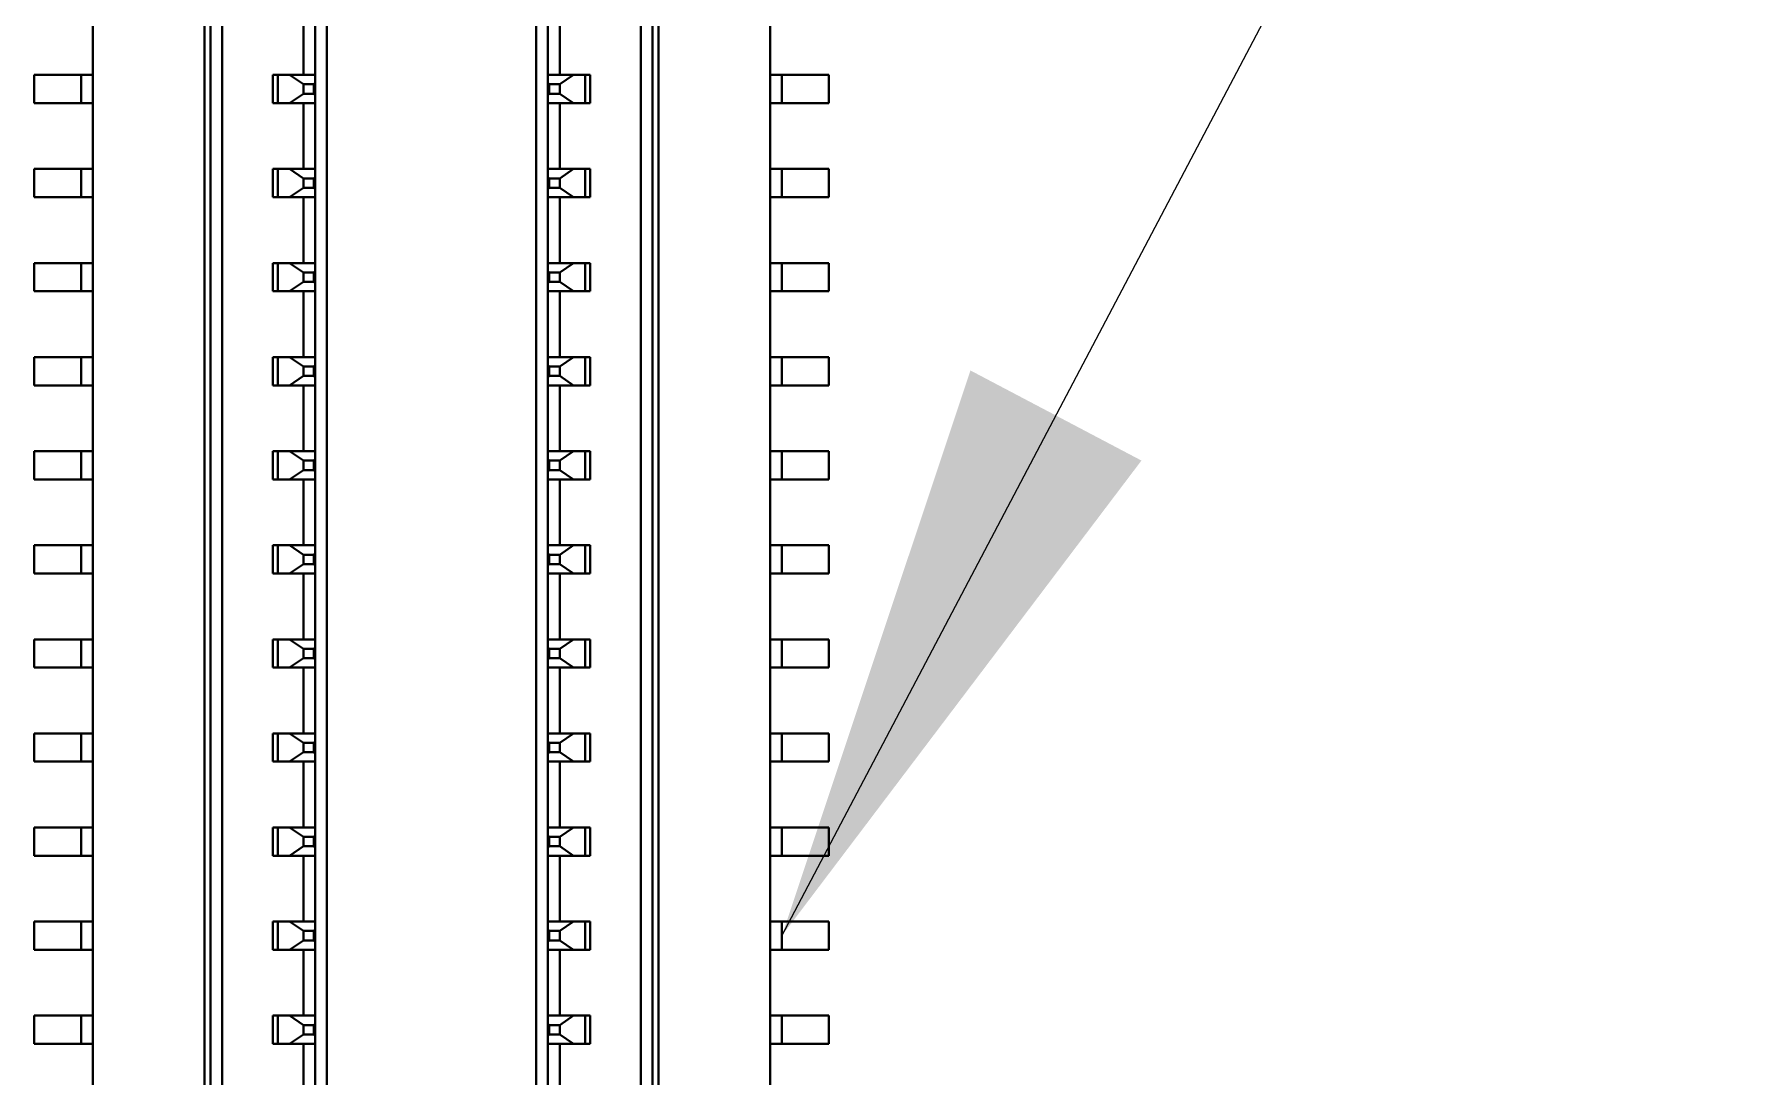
# Model space of a CAD drawing. Header units: millimetres. Extents: x 15 to 205, y 5 to 292.
# Drawn here: x 115.67 to 122.94, y 234.57 to 239.01 of the extents above; entities that cross this region are included whole.
import ezdxf

# ---------------------------------------------------------------- set-up
doc = ezdxf.new("R2010")
doc.units = ezdxf.units.MM
doc.layers.add('Annotations', color=7, linetype='Continuous')
doc.layers.add('Geometries', color=7, linetype='Continuous')
doc.dimstyles.new('ISO-25', dxfattribs={"dimtxt": 2.5, "dimasz": 2.5, "dimexe": 1.25, "dimexo": 0.625, "dimtad": 1, "dimtxsty": 'Standard', "dimcen": 2.5, "dimadec": 0, "dimazin": 0, "dimtfac": 1, "dimtmove": 0, "dimatfit": 3, "dimfxl": 1, "dimarcsym": 0})

msp = doc.modelspace()

# ---------------------------------------------------------------- linework, layer by layer
at = {"layer": 'Geometries', "linetype": 'Continuous', "lineweight": 40}
for p, q in [((116.4693, 245.7223), (116.4693, 224.2223)), ((118.2493, 224.2223), (118.2493, 245.7223)), ((116.3943, 245.3723), (116.3943, 224.5723)), ((116.4193, 245.3723), (116.4193, 224.5723)), ((118.2993, 245.3723), (118.2993, 224.5723)), ((118.3243, 224.5723), (118.3243, 245.3723)), ((116.9143, 225.0323), (116.9143, 244.9123)), ((117.8043, 244.9123), (117.8043, 225.0323)), ((115.9193, 239.1123), (115.9193, 238.8323)), ((116.8143, 238.8323), (116.8143, 239.1123)), ((116.8643, 239.1123), (116.8643, 238.8323)), ((117.8543, 238.8323), (117.8543, 239.1123)), ((117.9043, 239.1123), (117.9043, 238.8323)), ((118.7993, 239.1123), (118.7993, 238.8323)), ((115.8693, 238.8323), (115.6693, 238.8323)), ((115.6693, 238.7123), (115.6693, 238.8323)), ((115.8693, 238.8323), (115.9193, 238.8323)), ((115.8693, 238.8323), (115.8693, 238.7123)), ((115.9193, 238.8323), (115.9193, 238.7123)), ((116.6843, 238.8323), (116.706, 238.8323)), ((116.6843, 238.8323), (116.6843, 238.7123)), ((116.706, 238.8323), (116.7556, 238.8323)), ((116.706, 238.7123), (116.706, 238.8323)), ((116.7556, 238.8323), (116.8143, 238.7923)), ((116.7556, 238.8323), (116.8143, 238.8323)), ((116.8143, 238.8323), (116.8643, 238.8323)), ((116.8143, 238.7523), (116.8143, 238.7923)), ((116.8143, 238.7923), (116.8593, 238.7923)), ((116.8593, 238.7923), (116.8643, 238.7982)), ((116.8593, 238.7523), (116.8593, 238.7923)), ((116.8643, 238.8323), (116.8643, 238.7982)), ((116.8643, 238.7982), (116.8643, 238.7463)), ((117.9043, 238.8323), (117.8543, 238.8323)), ((117.8543, 238.7982), (117.8543, 238.8323)), ((117.8593, 238.7923), (117.8543, 238.7982)), ((117.8543, 238.7463), (117.8543, 238.7982)), ((117.9043, 238.7923), (117.8593, 238.7923)), ((117.8593, 238.7523), (117.8593, 238.7923)), ((117.9631, 238.8323), (117.9043, 238.7923)), ((117.9631, 238.8323), (117.9043, 238.8323)), ((117.9043, 238.7523), (117.9043, 238.7923)), ((117.9631, 238.8323), (118.0127, 238.8323)), ((118.0127, 238.8323), (118.0126, 238.7123)), ((118.0127, 238.8323), (118.0343, 238.8323)), ((118.0343, 238.7123), (118.0343, 238.8323)), ((118.7993, 238.8323), (118.7993, 238.7123)), ((118.7993, 238.8323), (118.8493, 238.8323)), ((118.8493, 238.8323), (119.0493, 238.8323)), ((118.8493, 238.7123), (118.8493, 238.8323)), ((119.0493, 238.7123), (119.0493, 238.8323)), ((115.8693, 238.7123), (115.6693, 238.7123)), ((115.9193, 238.7123), (115.8693, 238.7123)), ((115.9193, 238.7123), (115.9193, 238.4323)), ((116.706, 238.7123), (116.6843, 238.7123)), ((116.7556, 238.7123), (116.706, 238.7123)), ((116.7556, 238.7123), (116.8143, 238.7523)), ((116.8143, 238.7123), (116.7556, 238.7123)), ((116.8143, 238.7523), (116.8593, 238.7523)), ((116.8143, 238.4323), (116.8143, 238.7123)), ((116.8643, 238.7123), (116.8143, 238.7123)), ((116.8593, 238.7523), (116.8643, 238.7463)), ((116.8643, 238.7463), (116.8643, 238.7123)), ((116.8643, 238.7123), (116.8643, 238.4323)), ((117.8593, 238.7523), (117.8543, 238.7463)), ((117.8543, 238.7123), (117.8543, 238.7463)), ((117.8543, 238.7123), (117.9043, 238.7123)), ((117.8543, 238.4323), (117.8543, 238.7123)), ((117.9043, 238.7523), (117.8593, 238.7523)), ((117.9631, 238.7123), (117.9043, 238.7523)), ((117.9043, 238.7123), (117.9631, 238.7123)), ((117.9043, 238.7123), (117.9043, 238.4323)), ((118.0126, 238.7123), (117.9631, 238.7123)), ((118.0343, 238.7123), (118.0126, 238.7123)), ((118.8493, 238.7123), (118.7993, 238.7123)), ((118.7993, 238.7123), (118.7993, 238.4323)), ((118.8493, 238.7123), (119.0493, 238.7123)), ((115.8693, 238.4323), (115.6693, 238.4323)), ((115.6693, 238.3123), (115.6693, 238.4323)), ((115.8693, 238.4323), (115.9193, 238.4323)), ((115.8693, 238.4323), (115.8693, 238.3123)), ((115.9193, 238.4323), (115.9193, 238.3123)), ((116.6843, 238.4323), (116.6843, 238.3123)), ((116.6843, 238.4323), (116.7061, 238.4323)), ((116.706, 238.3123), (116.7061, 238.4323)), ((116.7061, 238.4323), (116.7556, 238.4323)), ((116.7556, 238.4323), (116.8143, 238.3923)), ((116.7556, 238.4323), (116.8143, 238.4323)), ((116.8143, 238.4323), (116.8643, 238.4323)), ((116.8643, 238.4323), (116.8643, 238.3982)), ((117.9043, 238.4323), (117.8543, 238.4323)), ((117.8543, 238.3982), (117.8543, 238.4323)), ((117.9631, 238.4323), (117.9043, 238.4323)), ((117.9631, 238.4323), (117.9043, 238.3923)), ((117.9631, 238.4323), (118.0127, 238.4323)), ((118.0127, 238.4323), (118.0126, 238.3123)), ((118.0127, 238.4323), (118.0343, 238.4323)), ((118.0343, 238.3123), (118.0343, 238.4323)), ((118.7993, 238.4323), (118.8493, 238.4323)), ((118.7993, 238.4323), (118.7993, 238.3123)), ((118.8493, 238.4323), (119.0493, 238.4323)), ((118.8493, 238.3123), (118.8493, 238.4323)), ((119.0493, 238.3123), (119.0493, 238.4323)), ((116.7556, 238.3123), (116.8143, 238.3523)), ((116.8143, 238.3923), (116.8593, 238.3923)), ((116.8143, 238.3523), (116.8143, 238.3923)), ((116.8143, 238.3523), (116.8593, 238.3523)), ((116.8593, 238.3923), (116.8643, 238.3982)), ((116.8593, 238.3523), (116.8593, 238.3923)), ((116.8593, 238.3523), (116.8643, 238.3463)), ((116.8643, 238.3982), (116.8643, 238.3463)), ((116.8643, 238.3463), (116.8643, 238.3123)), ((117.8593, 238.3923), (117.8543, 238.3982)), ((117.8543, 238.3463), (117.8543, 238.3982)), ((117.8593, 238.3523), (117.8543, 238.3463)), ((117.8543, 238.3123), (117.8543, 238.3463)), ((117.9043, 238.3923), (117.8593, 238.3923)), ((117.8593, 238.3523), (117.8593, 238.3923)), ((117.9043, 238.3523), (117.8593, 238.3523)), ((117.9043, 238.3523), (117.9043, 238.3923)), ((117.9631, 238.3123), (117.9043, 238.3523)), ((115.8693, 238.3123), (115.6693, 238.3123)), ((115.9193, 238.3123), (115.8693, 238.3123)), ((115.9193, 238.3123), (115.9193, 238.0323)), ((116.706, 238.3123), (116.6843, 238.3123)), ((116.7556, 238.3123), (116.706, 238.3123)), ((116.8143, 238.3123), (116.7556, 238.3123)), ((116.8143, 238.0323), (116.8143, 238.3123)), ((116.8643, 238.3123), (116.8143, 238.3123)), ((116.8643, 238.3123), (116.8643, 238.0323)), ((117.8543, 238.3123), (117.9043, 238.3123)), ((117.8543, 238.0323), (117.8543, 238.3123)), ((117.9043, 238.3123), (117.9631, 238.3123)), ((117.9043, 238.3123), (117.9043, 238.0323)), ((118.0126, 238.3123), (117.9631, 238.3123)), ((118.0343, 238.3123), (118.0126, 238.3123)), ((118.7993, 238.3123), (118.7993, 238.0323)), ((118.8493, 238.3123), (118.7993, 238.3123)), ((118.8493, 238.3123), (119.0493, 238.3123)), ((115.8693, 238.0323), (115.6693, 238.0323)), ((115.6693, 237.9123), (115.6693, 238.0323)), ((115.8693, 238.0323), (115.9193, 238.0323)), ((115.8693, 238.0323), (115.8693, 237.9123)), ((115.9193, 238.0323), (115.9193, 237.9123)), ((116.6843, 238.0323), (116.706, 238.0323)), ((116.6843, 238.0323), (116.6843, 237.9123)), ((116.706, 237.9123), (116.706, 238.0323)), ((116.706, 238.0323), (116.7556, 238.0323)), ((116.7556, 238.0323), (116.8143, 238.0323)), ((116.7556, 238.0323), (116.8143, 237.9923)), ((116.8143, 238.0323), (116.8643, 238.0323)), ((116.8143, 237.9923), (116.8593, 237.9923)), ((116.8143, 237.9523), (116.8143, 237.9923)), ((116.8593, 237.9923), (116.8643, 237.9982)), ((116.8593, 237.9523), (116.8593, 237.9923)), ((116.8643, 238.0323), (116.8643, 237.9982)), ((116.8643, 237.9982), (116.8643, 237.9463)), ((117.8543, 237.9982), (117.8543, 238.0323)), ((117.9043, 238.0323), (117.8543, 238.0323)), ((117.8593, 237.9923), (117.8543, 237.9982)), ((117.8543, 237.9463), (117.8543, 237.9982)), ((117.9043, 237.9923), (117.8593, 237.9923)), ((117.8593, 237.9523), (117.8593, 237.9923)), ((117.9631, 238.0323), (117.9043, 238.0323)), ((117.9631, 238.0323), (117.9043, 237.9923)), ((117.9043, 237.9523), (117.9043, 237.9923)), ((117.9631, 238.0323), (118.0127, 238.0323)), ((118.0127, 238.0323), (118.0343, 238.0323)), ((118.0127, 238.0323), (118.0127, 237.9123)), ((118.0343, 237.9123), (118.0343, 238.0323)), ((118.7993, 238.0323), (118.8493, 238.0323)), ((118.7993, 238.0323), (118.7993, 237.9123)), ((118.8493, 238.0323), (119.0493, 238.0323)), ((118.8493, 237.9123), (118.8493, 238.0323)), ((119.0493, 237.9123), (119.0493, 238.0323)), ((115.8693, 237.9123), (115.6693, 237.9123)), ((115.9193, 237.9123), (115.8693, 237.9123)), ((115.9193, 237.9123), (115.9193, 237.6323)), ((116.706, 237.9123), (116.6843, 237.9123)), ((116.7556, 237.9123), (116.706, 237.9123)), ((116.7556, 237.9123), (116.8143, 237.9523)), ((116.8143, 237.9123), (116.7556, 237.9123)), ((116.8143, 237.9523), (116.8593, 237.9523)), ((116.8143, 237.6323), (116.8143, 237.9123)), ((116.8643, 237.9123), (116.8143, 237.9123)), ((116.8593, 237.9523), (116.8643, 237.9463)), ((116.8643, 237.9463), (116.8643, 237.9123)), ((116.8643, 237.9123), (116.8643, 237.6323)), ((117.8593, 237.9523), (117.8543, 237.9463)), ((117.8543, 237.9123), (117.8543, 237.9463)), ((117.8543, 237.6323), (117.8543, 237.9123)), ((117.8543, 237.9123), (117.9043, 237.9123)), ((117.9043, 237.9523), (117.8593, 237.9523)), ((117.9631, 237.9123), (117.9043, 237.9523)), ((117.9043, 237.9123), (117.9043, 237.6323)), ((117.9043, 237.9123), (117.9631, 237.9123)), ((118.0127, 237.9123), (117.9631, 237.9123)), ((118.0343, 237.9123), (118.0127, 237.9123)), ((118.8493, 237.9123), (118.7993, 237.9123)), ((118.7993, 237.9123), (118.7993, 237.6323)), ((118.8493, 237.9123), (119.0493, 237.9123)), ((115.8693, 237.6323), (115.6693, 237.6323)), ((115.6693, 237.5123), (115.6693, 237.6323)), ((115.8693, 237.6323), (115.9193, 237.6323)), ((115.8693, 237.6323), (115.8693, 237.5123)), ((115.9193, 237.6323), (115.9193, 237.5123)), ((116.6843, 237.6323), (116.706, 237.6323)), ((116.6843, 237.6323), (116.6843, 237.5123)), ((116.706, 237.5123), (116.706, 237.6323)), ((116.706, 237.6323), (116.7556, 237.6323)), ((116.7556, 237.6323), (116.8143, 237.5923)), ((116.7556, 237.6323), (116.8143, 237.6323)), ((116.8143, 237.6323), (116.8643, 237.6323)), ((116.8643, 237.6323), (116.8643, 237.5982)), ((117.8543, 237.5982), (117.8543, 237.6323)), ((117.9043, 237.6323), (117.8543, 237.6323)), ((117.9631, 237.6323), (117.9043, 237.6323)), ((117.9631, 237.6323), (117.9043, 237.5923)), ((117.9631, 237.6323), (118.0127, 237.6323)), ((118.0127, 237.6323), (118.0343, 237.6323)), ((118.0127, 237.6323), (118.0127, 237.5123)), ((118.0343, 237.5123), (118.0343, 237.6323)), ((118.7993, 237.6323), (118.8493, 237.6323)), ((118.7993, 237.6323), (118.7993, 237.5123)), ((118.8493, 237.6323), (119.0493, 237.6323)), ((118.8493, 237.5123), (118.8493, 237.6323)), ((119.0493, 237.5123), (119.0493, 237.6323)), ((116.7556, 237.5123), (116.8143, 237.5523)), ((116.8143, 237.5523), (116.8143, 237.5923)), ((116.8143, 237.5923), (116.8593, 237.5923)), ((116.8143, 237.5523), (116.8593, 237.5523)), ((116.8593, 237.5923), (116.8643, 237.5982)), ((116.8593, 237.5523), (116.8593, 237.5923)), ((116.8593, 237.5523), (116.8643, 237.5463)), ((116.8643, 237.5982), (116.8643, 237.5463)), ((116.8643, 237.5463), (116.8643, 237.5123)), ((117.8543, 237.5463), (117.8543, 237.5982)), ((117.8593, 237.5923), (117.8543, 237.5982)), ((117.8593, 237.5523), (117.8543, 237.5463)), ((117.8543, 237.5123), (117.8543, 237.5463)), ((117.9043, 237.5923), (117.8593, 237.5923)), ((117.8593, 237.5523), (117.8593, 237.5923)), ((117.9043, 237.5523), (117.8593, 237.5523)), ((117.9043, 237.5523), (117.9043, 237.5923)), ((117.9631, 237.5123), (117.9043, 237.5523)), ((115.8693, 237.5123), (115.6693, 237.5123)), ((115.9193, 237.5123), (115.8693, 237.5123)), ((115.9193, 237.5123), (115.9193, 237.2323)), ((116.706, 237.5123), (116.6843, 237.5123)), ((116.7556, 237.5123), (116.706, 237.5123)), ((116.8143, 237.5123), (116.7556, 237.5123)), ((116.8143, 237.2323), (116.8143, 237.5123)), ((116.8643, 237.5123), (116.8143, 237.5123)), ((116.8643, 237.5123), (116.8643, 237.2323)), ((117.8543, 237.5123), (117.9043, 237.5123)), ((117.8543, 237.2323), (117.8543, 237.5123)), ((117.9043, 237.5123), (117.9631, 237.5123)), ((117.9043, 237.5123), (117.9043, 237.2323)), ((118.0127, 237.5123), (117.9631, 237.5123)), ((118.0343, 237.5123), (118.0127, 237.5123)), ((118.8493, 237.5123), (118.7993, 237.5123)), ((118.7993, 237.5123), (118.7993, 237.2323)), ((118.8493, 237.5123), (119.0493, 237.5123)), ((115.8693, 237.2323), (115.6693, 237.2323)), ((115.6693, 237.1123), (115.6693, 237.2323)), ((115.8693, 237.2323), (115.8693, 237.1123)), ((115.8693, 237.2323), (115.9193, 237.2323)), ((115.9193, 237.2323), (115.9193, 237.1123)), ((116.6843, 237.2323), (116.706, 237.2323)), ((116.6843, 237.2323), (116.6843, 237.1123)), ((116.7061, 237.1123), (116.706, 237.2323)), ((116.706, 237.2323), (116.7556, 237.2323)), ((116.7556, 237.2323), (116.8143, 237.2323)), ((116.7556, 237.2323), (116.8143, 237.1923)), ((116.8143, 237.2323), (116.8643, 237.2323)), ((116.8143, 237.1523), (116.8143, 237.1923)), ((116.8143, 237.1923), (116.8593, 237.1923)), ((116.8593, 237.1923), (116.8643, 237.1982)), ((116.8593, 237.1523), (116.8593, 237.1923)), ((116.8643, 237.2323), (116.8643, 237.1982)), ((116.8643, 237.1982), (116.8643, 237.1463)), ((117.8543, 237.1982), (117.8543, 237.2323)), ((117.9043, 237.2323), (117.8543, 237.2323)), ((117.8593, 237.1923), (117.8543, 237.1982)), ((117.8543, 237.1463), (117.8543, 237.1982)), ((117.8593, 237.1523), (117.8593, 237.1923)), ((117.9043, 237.1923), (117.8593, 237.1923)), ((117.9631, 237.2323), (117.9043, 237.1923)), ((117.9631, 237.2323), (117.9043, 237.2323)), ((117.9043, 237.1523), (117.9043, 237.1923)), ((117.9631, 237.2323), (118.0126, 237.2323)), ((118.0126, 237.2323), (118.0343, 237.2323)), ((118.0126, 237.2323), (118.0127, 237.1123)), ((118.0343, 237.1123), (118.0343, 237.2323)), ((118.7993, 237.2323), (118.8493, 237.2323)), ((118.7993, 237.2323), (118.7993, 237.1123)), ((118.8493, 237.1123), (118.8493, 237.2323)), ((118.8493, 237.2323), (119.0493, 237.2323)), ((119.0493, 237.1123), (119.0493, 237.2323)), ((115.8693, 237.1123), (115.6693, 237.1123)), ((115.9193, 237.1123), (115.8693, 237.1123)), ((115.9193, 237.1123), (115.9193, 236.8323)), ((116.7061, 237.1123), (116.6843, 237.1123)), ((116.7556, 237.1123), (116.7061, 237.1123)), ((116.7556, 237.1123), (116.8143, 237.1523)), ((116.8143, 237.1123), (116.7556, 237.1123)), ((116.8143, 237.1523), (116.8593, 237.1523)), ((116.8143, 236.8323), (116.8143, 237.1123)), ((116.8643, 237.1123), (116.8143, 237.1123)), ((116.8593, 237.1523), (116.8643, 237.1463)), ((116.8643, 237.1463), (116.8643, 237.1123)), ((116.8643, 237.1123), (116.8643, 236.8323)), ((117.8593, 237.1523), (117.8543, 237.1463)), ((117.8543, 237.1123), (117.8543, 237.1463)), ((117.8543, 236.8323), (117.8543, 237.1123)), ((117.8543, 237.1123), (117.9043, 237.1123)), ((117.9043, 237.1523), (117.8593, 237.1523)), ((117.9631, 237.1123), (117.9043, 237.1523)), ((117.9043, 237.1123), (117.9043, 236.8323)), ((117.9043, 237.1123), (117.9631, 237.1123)), ((118.0127, 237.1123), (117.9631, 237.1123)), ((118.0343, 237.1123), (118.0127, 237.1123)), ((118.8493, 237.1123), (118.7993, 237.1123)), ((118.7993, 237.1123), (118.7993, 236.8323)), ((118.8493, 237.1123), (119.0493, 237.1123)), ((115.8693, 236.8323), (115.6693, 236.8323)), ((115.6693, 236.7123), (115.6693, 236.8323)), ((115.8693, 236.8323), (115.8693, 236.7123)), ((115.8693, 236.8323), (115.9193, 236.8323)), ((115.9193, 236.8323), (115.9193, 236.7123)), ((116.6843, 236.8323), (116.706, 236.8323)), ((116.6843, 236.8323), (116.6843, 236.7123)), ((116.706, 236.7123), (116.706, 236.8323)), ((116.706, 236.8323), (116.7556, 236.8323)), ((116.7556, 236.8323), (116.8143, 236.8323)), ((116.7556, 236.8323), (116.8143, 236.7923)), ((116.8143, 236.8323), (116.8643, 236.8323)), ((116.8643, 236.8323), (116.8643, 236.7982)), ((117.9043, 236.8323), (117.8543, 236.8323)), ((117.8543, 236.7982), (117.8543, 236.8323)), ((117.9631, 236.8323), (117.9043, 236.8323)), ((117.9631, 236.8323), (117.9043, 236.7923)), ((117.9631, 236.8323), (118.0127, 236.8323)), ((118.0127, 236.8323), (118.0126, 236.7123)), ((118.0127, 236.8323), (118.0343, 236.8323)), ((118.0343, 236.7123), (118.0343, 236.8323)), ((118.7993, 236.8323), (118.7993, 236.7123)), ((118.7993, 236.8323), (118.8493, 236.8323)), ((118.8493, 236.8323), (119.0493, 236.8323)), ((118.8493, 236.7123), (118.8493, 236.8323)), ((119.0493, 236.7123), (119.0493, 236.8323)), ((116.7556, 236.7123), (116.8143, 236.7523)), ((116.8143, 236.7523), (116.8143, 236.7923)), ((116.8143, 236.7923), (116.8593, 236.7923)), ((116.8143, 236.7523), (116.8593, 236.7523)), ((116.8593, 236.7923), (116.8643, 236.7982)), ((116.8593, 236.7523), (116.8593, 236.7923)), ((116.8593, 236.7523), (116.8643, 236.7463)), ((116.8643, 236.7982), (116.8643, 236.7463)), ((116.8643, 236.7463), (116.8643, 236.7123)), ((117.8593, 236.7923), (117.8543, 236.7982)), ((117.8543, 236.7463), (117.8543, 236.7982)), ((117.8593, 236.7523), (117.8543, 236.7463)), ((117.8543, 236.7123), (117.8543, 236.7463)), ((117.9043, 236.7923), (117.8593, 236.7923)), ((117.8593, 236.7523), (117.8593, 236.7923)), ((117.9043, 236.7523), (117.8593, 236.7523)), ((117.9043, 236.7523), (117.9043, 236.7923)), ((117.9631, 236.7123), (117.9043, 236.7523)), ((115.8693, 236.7123), (115.6693, 236.7123)), ((115.9193, 236.7123), (115.8693, 236.7123)), ((115.9193, 236.7123), (115.9193, 236.4323)), ((116.706, 236.7123), (116.6843, 236.7123)), ((116.7556, 236.7123), (116.706, 236.7123)), ((116.8143, 236.7123), (116.7556, 236.7123)), ((116.8143, 236.4323), (116.8143, 236.7123)), ((116.8643, 236.7123), (116.8143, 236.7123)), ((116.8643, 236.7123), (116.8643, 236.4323)), ((117.8543, 236.7123), (117.9043, 236.7123)), ((117.8543, 236.4323), (117.8543, 236.7123)), ((117.9043, 236.7123), (117.9631, 236.7123)), ((117.9043, 236.7123), (117.9043, 236.4323)), ((118.0126, 236.7123), (117.9631, 236.7123)), ((118.0343, 236.7123), (118.0126, 236.7123)), ((118.8493, 236.7123), (118.7993, 236.7123)), ((118.7993, 236.7123), (118.7993, 236.4323)), ((118.8493, 236.7123), (119.0493, 236.7123)), ((115.8693, 236.4323), (115.6693, 236.4323)), ((115.6693, 236.3123), (115.6693, 236.4323)), ((115.8693, 236.4323), (115.9193, 236.4323)), ((115.8693, 236.4323), (115.8693, 236.3123)), ((115.9193, 236.4323), (115.9193, 236.3123)), ((116.6843, 236.4323), (116.6843, 236.3123)), ((116.6843, 236.4323), (116.706, 236.4323)), ((116.706, 236.4323), (116.7556, 236.4323)), ((116.706, 236.3123), (116.706, 236.4323)), ((116.7556, 236.4323), (116.8143, 236.4323)), ((116.7556, 236.4323), (116.8143, 236.3923)), ((116.8143, 236.4323), (116.8643, 236.4323)), ((116.8143, 236.3523), (116.8143, 236.3923)), ((116.8143, 236.3923), (116.8593, 236.3923)), ((116.8593, 236.3923), (116.8643, 236.3982)), ((116.8593, 236.3523), (116.8593, 236.3923)), ((116.8643, 236.4323), (116.8643, 236.3982)), ((116.8643, 236.3982), (116.8643, 236.3463)), ((117.8543, 236.3982), (117.8543, 236.4323)), ((117.9043, 236.4323), (117.8543, 236.4323)), ((117.8593, 236.3923), (117.8543, 236.3982)), ((117.8543, 236.3463), (117.8543, 236.3982)), ((117.9043, 236.3923), (117.8593, 236.3923)), ((117.8593, 236.3523), (117.8593, 236.3923)), ((117.9631, 236.4323), (117.9043, 236.3923)), ((117.9631, 236.4323), (117.9043, 236.4323)), ((117.9043, 236.3523), (117.9043, 236.3923)), ((117.9631, 236.4323), (118.0127, 236.4323)), ((118.0127, 236.4323), (118.0127, 236.3123)), ((118.0127, 236.4323), (118.0343, 236.4323)), ((118.0343, 236.3123), (118.0343, 236.4323)), ((118.7993, 236.4323), (118.7993, 236.3123)), ((118.7993, 236.4323), (118.8493, 236.4323)), ((118.8493, 236.3123), (118.8493, 236.4323)), ((118.8493, 236.4323), (119.0493, 236.4323)), ((119.0493, 236.3123), (119.0493, 236.4323)), ((115.8693, 236.3123), (115.6693, 236.3123)), ((115.9193, 236.3123), (115.8693, 236.3123)), ((115.9193, 236.3123), (115.9193, 236.0323)), ((116.706, 236.3123), (116.6843, 236.3123)), ((116.7556, 236.3123), (116.706, 236.3123)), ((116.7556, 236.3123), (116.8143, 236.3523)), ((116.8143, 236.3123), (116.7556, 236.3123)), ((116.8143, 236.3523), (116.8593, 236.3523)), ((116.8143, 236.0323), (116.8143, 236.3123)), ((116.8643, 236.3123), (116.8143, 236.3123)), ((116.8593, 236.3523), (116.8643, 236.3463)), ((116.8643, 236.3463), (116.8643, 236.3123)), ((116.8643, 236.3123), (116.8643, 236.0323)), ((117.8593, 236.3523), (117.8543, 236.3463)), ((117.8543, 236.3123), (117.8543, 236.3463)), ((117.8543, 236.3123), (117.9043, 236.3123)), ((117.8543, 236.0323), (117.8543, 236.3123)), ((117.9043, 236.3523), (117.8593, 236.3523)), ((117.9631, 236.3123), (117.9043, 236.3523)), ((117.9043, 236.3123), (117.9631, 236.3123)), ((117.9043, 236.3123), (117.9043, 236.0323)), ((118.0127, 236.3123), (117.9631, 236.3123)), ((118.0343, 236.3123), (118.0127, 236.3123)), ((118.7993, 236.3123), (118.7993, 236.0323)), ((118.8493, 236.3123), (118.7993, 236.3123)), ((118.8493, 236.3123), (119.0493, 236.3123)), ((115.8693, 236.0323), (115.6693, 236.0323)), ((115.6693, 235.9123), (115.6693, 236.0323)), ((115.8693, 236.0323), (115.9193, 236.0323)), ((115.8693, 236.0323), (115.8693, 235.9123)), ((115.9193, 236.0323), (115.9193, 235.9123)), ((116.6843, 236.0323), (116.6843, 235.9123)), ((116.6843, 236.0323), (116.7061, 236.0323)), ((116.706, 235.9123), (116.7061, 236.0323)), ((116.7061, 236.0323), (116.7556, 236.0323)), ((116.7556, 236.0323), (116.8143, 235.9923)), ((116.7556, 236.0323), (116.8143, 236.0323)), ((116.8143, 236.0323), (116.8643, 236.0323)), ((116.8643, 236.0323), (116.8643, 235.9982)), ((117.8543, 235.9982), (117.8543, 236.0323)), ((117.9043, 236.0323), (117.8543, 236.0323)), ((117.9631, 236.0323), (117.9043, 236.0323)), ((117.9631, 236.0323), (117.9043, 235.9923)), ((117.9631, 236.0323), (118.0126, 236.0323)), ((118.0126, 236.0323), (118.0343, 236.0323)), ((118.0126, 236.0323), (118.0127, 235.9123)), ((118.0343, 235.9123), (118.0343, 236.0323)), ((118.7993, 236.0323), (118.7993, 235.9123)), ((118.7993, 236.0323), (118.8493, 236.0323)), ((118.8493, 236.0323), (119.0493, 236.0323)), ((118.8493, 235.9123), (118.8493, 236.0323)), ((119.0493, 235.9123), (119.0493, 236.0323)), ((116.7556, 235.9123), (116.8143, 235.9523)), ((116.8143, 235.9523), (116.8143, 235.9923)), ((116.8143, 235.9923), (116.8593, 235.9923)), ((116.8143, 235.9523), (116.8593, 235.9523)), ((116.8593, 235.9923), (116.8643, 235.9982)), ((116.8593, 235.9523), (116.8593, 235.9923)), ((116.8593, 235.9523), (116.8643, 235.9463)), ((116.8643, 235.9982), (116.8643, 235.9463)), ((116.8643, 235.9463), (116.8643, 235.9123)), ((117.8593, 235.9923), (117.8543, 235.9982)), ((117.8543, 235.9463), (117.8543, 235.9982)), ((117.8593, 235.9523), (117.8543, 235.9463)), ((117.8543, 235.9123), (117.8543, 235.9463)), ((117.8593, 235.9523), (117.8593, 235.9923)), ((117.9043, 235.9923), (117.8593, 235.9923)), ((117.9043, 235.9523), (117.8593, 235.9523)), ((117.9043, 235.9523), (117.9043, 235.9923)), ((117.9631, 235.9123), (117.9043, 235.9523)), ((115.8693, 235.9123), (115.6693, 235.9123)), ((115.9193, 235.9123), (115.8693, 235.9123)), ((115.9193, 235.9123), (115.9193, 235.6323)), ((116.706, 235.9123), (116.6843, 235.9123)), ((116.7556, 235.9123), (116.706, 235.9123)), ((116.8143, 235.9123), (116.7556, 235.9123)), ((116.8143, 235.6323), (116.8143, 235.9123)), ((116.8643, 235.9123), (116.8143, 235.9123)), ((116.8643, 235.9123), (116.8643, 235.6323)), ((117.8543, 235.6323), (117.8543, 235.9123)), ((117.8543, 235.9123), (117.9043, 235.9123)), ((117.9043, 235.9123), (117.9631, 235.9123)), ((117.9043, 235.9123), (117.9043, 235.6323)), ((118.0127, 235.9123), (117.9631, 235.9123)), ((118.0343, 235.9123), (118.0127, 235.9123)), ((118.8493, 235.9123), (118.7993, 235.9123)), ((118.7993, 235.9123), (118.7993, 235.6323)), ((118.8493, 235.9123), (119.0493, 235.9123)), ((115.6693, 235.5123), (115.6693, 235.6323)), ((115.8693, 235.6323), (115.6693, 235.6323)), ((115.8693, 235.6323), (115.8693, 235.5123)), ((115.8693, 235.6323), (115.9193, 235.6323)), ((115.9193, 235.6323), (115.9193, 235.5123)), ((116.6843, 235.6323), (116.706, 235.6323)), ((116.6843, 235.6323), (116.6843, 235.5123)), ((116.706, 235.5123), (116.706, 235.6323)), ((116.706, 235.6323), (116.7556, 235.6323)), ((116.7556, 235.6323), (116.8143, 235.5923)), ((116.7556, 235.6323), (116.8143, 235.6323)), ((116.8143, 235.6323), (116.8643, 235.6323)), ((116.8143, 235.5923), (116.8593, 235.5923)), ((116.8143, 235.5523), (116.8143, 235.5923)), ((116.8593, 235.5923), (116.8643, 235.5982)), ((116.8593, 235.5523), (116.8593, 235.5923)), ((116.8643, 235.6323), (116.8643, 235.5982)), ((116.8643, 235.5982), (116.8643, 235.5463)), ((117.9043, 235.6323), (117.8543, 235.6323)), ((117.8543, 235.5982), (117.8543, 235.6323)), ((117.8593, 235.5923), (117.8543, 235.5982)), ((117.8543, 235.5463), (117.8543, 235.5982)), ((117.9043, 235.5923), (117.8593, 235.5923)), ((117.8593, 235.5523), (117.8593, 235.5923)), ((117.9631, 235.6323), (117.9043, 235.6323)), ((117.9631, 235.6323), (117.9043, 235.5923)), ((117.9043, 235.5523), (117.9043, 235.5923)), ((117.9631, 235.6323), (118.0126, 235.6323)), ((118.0126, 235.6323), (118.0343, 235.6323)), ((118.0126, 235.6323), (118.0127, 235.5123)), ((118.0343, 235.5123), (118.0343, 235.6323)), ((118.7993, 235.6323), (118.8493, 235.6323)), ((118.7993, 235.6323), (118.7993, 235.5123)), ((118.8493, 235.6323), (119.0493, 235.6323)), ((118.8493, 235.5123), (118.8493, 235.6323)), ((119.0493, 235.5123), (119.0493, 235.6323)), ((115.8693, 235.5123), (115.6693, 235.5123)), ((115.9193, 235.5123), (115.8693, 235.5123)), ((115.9193, 235.5123), (115.9193, 235.2323)), ((116.706, 235.5123), (116.6843, 235.5123)), ((116.7556, 235.5123), (116.706, 235.5123)), ((116.7556, 235.5123), (116.8143, 235.5523)), ((116.8143, 235.5123), (116.7556, 235.5123)), ((116.8143, 235.5523), (116.8593, 235.5523)), ((116.8143, 235.2323), (116.8143, 235.5123)), ((116.8643, 235.5123), (116.8143, 235.5123)), ((116.8593, 235.5523), (116.8643, 235.5463)), ((116.8643, 235.5463), (116.8643, 235.5123)), ((116.8643, 235.5123), (116.8643, 235.2323)), ((117.8593, 235.5523), (117.8543, 235.5463)), ((117.8543, 235.5123), (117.8543, 235.5463)), ((117.8543, 235.5123), (117.9043, 235.5123)), ((117.8543, 235.2323), (117.8543, 235.5123)), ((117.9043, 235.5523), (117.8593, 235.5523)), ((117.9631, 235.5123), (117.9043, 235.5523)), ((117.9043, 235.5123), (117.9631, 235.5123)), ((117.9043, 235.5123), (117.9043, 235.2323)), ((118.0127, 235.5123), (117.9631, 235.5123)), ((118.0343, 235.5123), (118.0127, 235.5123)), ((118.8493, 235.5123), (118.7993, 235.5123)), ((118.7993, 235.5123), (118.7993, 235.2323)), ((118.8493, 235.5123), (119.0493, 235.5123)), ((115.6693, 235.1123), (115.6693, 235.2323)), ((115.8693, 235.2323), (115.6693, 235.2323)), ((115.8693, 235.2323), (115.9193, 235.2323)), ((115.8693, 235.2323), (115.8693, 235.1123)), ((115.9193, 235.2323), (115.9193, 235.1123)), ((116.6843, 235.2323), (116.706, 235.2323)), ((116.6843, 235.2323), (116.6843, 235.1123)), ((116.706, 235.1123), (116.706, 235.2323)), ((116.706, 235.2323), (116.7556, 235.2323)), ((116.7556, 235.2323), (116.8143, 235.2323)), ((116.7556, 235.2323), (116.8143, 235.1923)), ((116.8143, 235.2323), (116.8643, 235.2323)), ((116.8643, 235.2323), (116.8643, 235.1982)), ((117.8543, 235.1982), (117.8543, 235.2323)), ((117.9043, 235.2323), (117.8543, 235.2323)), ((117.9631, 235.2323), (117.9043, 235.1923)), ((117.9631, 235.2323), (117.9043, 235.2323)), ((117.9631, 235.2323), (118.0126, 235.2323)), ((118.0126, 235.2323), (118.0127, 235.1123)), ((118.0126, 235.2323), (118.0343, 235.2323)), ((118.0343, 235.1123), (118.0343, 235.2323)), ((118.7993, 235.2323), (118.7993, 235.1123)), ((118.7993, 235.2323), (118.8493, 235.2323)), ((118.8493, 235.2323), (119.0493, 235.2323)), ((118.8493, 235.1123), (118.8493, 235.2323)), ((119.0493, 235.1123), (119.0493, 235.2323)), ((116.7556, 235.1123), (116.8143, 235.1523)), ((116.8143, 235.1523), (116.8143, 235.1923)), ((116.8143, 235.1923), (116.8593, 235.1923)), ((116.8143, 235.1523), (116.8593, 235.1523)), ((116.8593, 235.1923), (116.8643, 235.1982)), ((116.8593, 235.1523), (116.8593, 235.1923)), ((116.8593, 235.1523), (116.8643, 235.1463)), ((116.8643, 235.1982), (116.8643, 235.1463)), ((116.8643, 235.1463), (116.8643, 235.1123)), ((117.8593, 235.1923), (117.8543, 235.1982)), ((117.8543, 235.1463), (117.8543, 235.1982)), ((117.8593, 235.1523), (117.8543, 235.1463)), ((117.8543, 235.1123), (117.8543, 235.1463)), ((117.9043, 235.1923), (117.8593, 235.1923)), ((117.8593, 235.1523), (117.8593, 235.1923)), ((117.9043, 235.1523), (117.8593, 235.1523)), ((117.9043, 235.1523), (117.9043, 235.1923)), ((117.9631, 235.1123), (117.9043, 235.1523)), ((115.8693, 235.1123), (115.6693, 235.1123)), ((115.9193, 235.1123), (115.8693, 235.1123)), ((115.9193, 235.1123), (115.9193, 234.8323)), ((116.706, 235.1123), (116.6843, 235.1123)), ((116.7556, 235.1123), (116.706, 235.1123)), ((116.8143, 235.1123), (116.7556, 235.1123)), ((116.8143, 234.8323), (116.8143, 235.1123)), ((116.8643, 235.1123), (116.8143, 235.1123)), ((116.8643, 235.1123), (116.8643, 234.8323)), ((117.8543, 235.1123), (117.9043, 235.1123)), ((117.8543, 234.8323), (117.8543, 235.1123)), ((117.9043, 235.1123), (117.9631, 235.1123)), ((117.9043, 235.1123), (117.9043, 234.8323)), ((118.0127, 235.1123), (117.9631, 235.1123)), ((118.0343, 235.1123), (118.0127, 235.1123)), ((118.8493, 235.1123), (118.7993, 235.1123)), ((118.7993, 235.1123), (118.7993, 234.8323)), ((118.8493, 235.1123), (119.0493, 235.1123)), ((115.8693, 234.8323), (115.6693, 234.8323)), ((115.6693, 234.7123), (115.6693, 234.8323)), ((115.8693, 234.8323), (115.8693, 234.7123)), ((115.8693, 234.8323), (115.9193, 234.8323)), ((115.9193, 234.8323), (115.9193, 234.7123)), ((116.6843, 234.8323), (116.7061, 234.8323)), ((116.6843, 234.8323), (116.6843, 234.7123)), ((116.706, 234.7123), (116.7061, 234.8323)), ((116.7061, 234.8323), (116.7556, 234.8323)), ((116.7556, 234.8323), (116.8143, 234.7923)), ((116.7556, 234.8323), (116.8143, 234.8323)), ((116.8143, 234.8323), (116.8643, 234.8323)), ((116.8143, 234.7923), (116.8593, 234.7923)), ((116.8143, 234.7523), (116.8143, 234.7923)), ((116.8593, 234.7923), (116.8643, 234.7982)), ((116.8593, 234.7523), (116.8593, 234.7923)), ((116.8643, 234.8323), (116.8643, 234.7982)), ((116.8643, 234.7982), (116.8643, 234.7463)), ((117.9043, 234.8323), (117.8543, 234.8323)), ((117.8543, 234.7982), (117.8543, 234.8323)), ((117.8593, 234.7923), (117.8543, 234.7982)), ((117.8543, 234.7463), (117.8543, 234.7982)), ((117.9043, 234.7923), (117.8593, 234.7923)), ((117.8593, 234.7523), (117.8593, 234.7923)), ((117.9631, 234.8323), (117.9043, 234.7923)), ((117.9631, 234.8323), (117.9043, 234.8323)), ((117.9043, 234.7523), (117.9043, 234.7923)), ((117.9631, 234.8323), (118.0127, 234.8323)), ((118.0127, 234.8323), (118.0127, 234.7123)), ((118.0127, 234.8323), (118.0343, 234.8323)), ((118.0343, 234.7123), (118.0343, 234.8323)), ((118.7993, 234.8323), (118.8493, 234.8323)), ((118.7993, 234.8323), (118.7993, 234.7123)), ((118.8493, 234.7123), (118.8493, 234.8323)), ((118.8493, 234.8323), (119.0493, 234.8323)), ((119.0493, 234.7123), (119.0493, 234.8323)), ((115.8693, 234.7123), (115.6693, 234.7123)), ((115.9193, 234.7123), (115.8693, 234.7123)), ((115.9193, 234.7123), (115.9193, 234.4323)), ((116.706, 234.7123), (116.6843, 234.7123)), ((116.7556, 234.7123), (116.706, 234.7123)), ((116.7556, 234.7123), (116.8143, 234.7523)), ((116.8143, 234.7123), (116.7556, 234.7123)), ((116.8143, 234.7523), (116.8593, 234.7523)), ((116.8143, 234.4323), (116.8143, 234.7123)), ((116.8643, 234.7123), (116.8143, 234.7123)), ((116.8593, 234.7523), (116.8643, 234.7463)), ((116.8643, 234.7463), (116.8643, 234.7123)), ((116.8643, 234.7123), (116.8643, 234.4323)), ((117.8593, 234.7523), (117.8543, 234.7463)), ((117.8543, 234.7123), (117.8543, 234.7463)), ((117.8543, 234.4323), (117.8543, 234.7123)), ((117.8543, 234.7123), (117.9043, 234.7123)), ((117.9043, 234.7523), (117.8593, 234.7523)), ((117.9631, 234.7123), (117.9043, 234.7523)), ((117.9043, 234.7123), (117.9631, 234.7123)), ((117.9043, 234.7123), (117.9043, 234.4323)), ((118.0127, 234.7123), (117.9631, 234.7123)), ((118.0343, 234.7123), (118.0127, 234.7123)), ((118.8493, 234.7123), (118.7993, 234.7123)), ((118.7993, 234.7123), (118.7993, 234.4323)), ((118.8493, 234.7123), (119.0493, 234.7123))]:
    msp.add_line(p, q, dxfattribs=at)

# ---------------------------------------------------------------- leaders
at = {"layer": 'Annotations', "linetype": 'Continuous', "lineweight": 15}
msp.add_leader([(118.8493, 235.1723), (130.2017, 256.7228)], dimstyle='ISO-25', dxfattribs=at)

doc.saveas('drawing.dxf')
